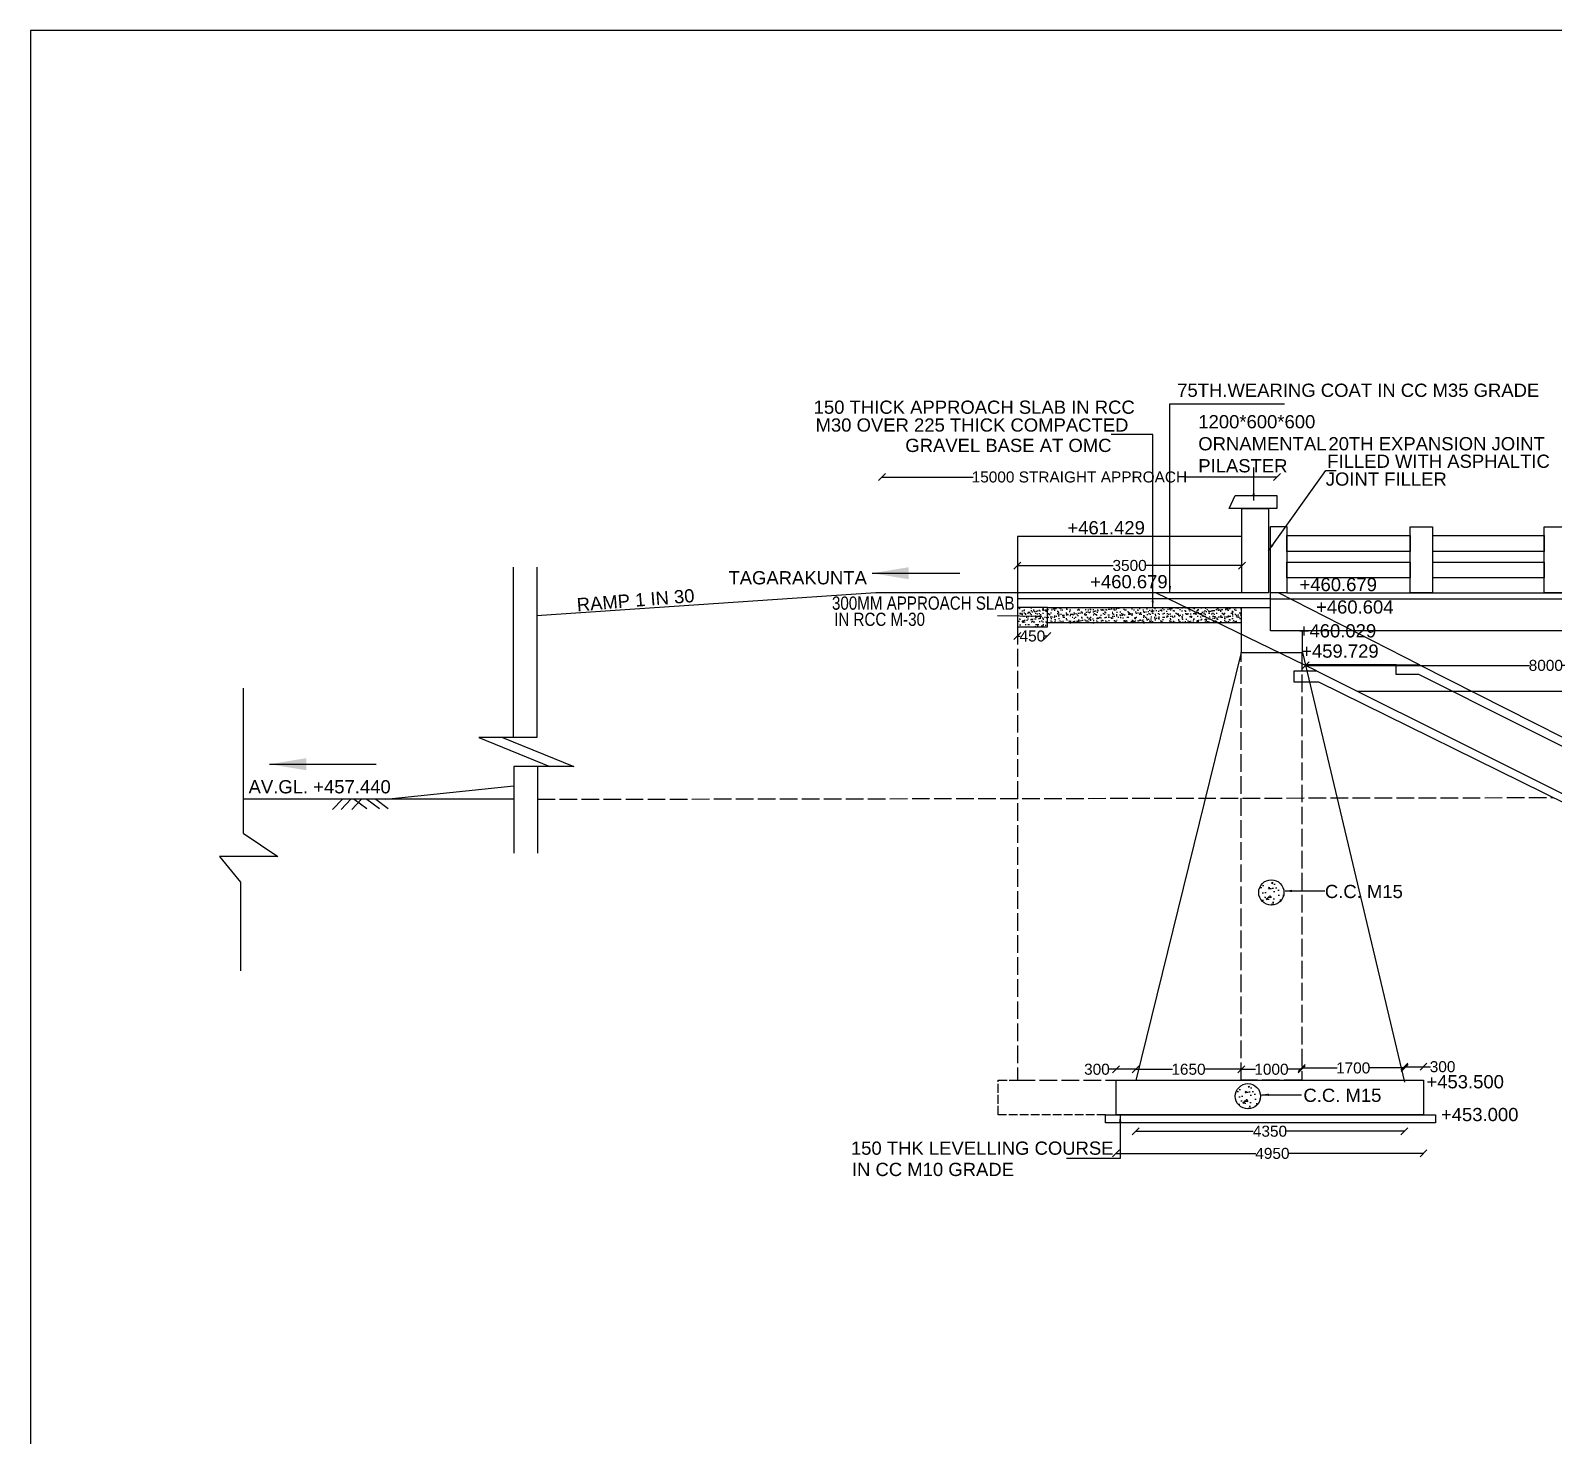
# Model space of a CAD drawing. Header units: millimetres. Extents: x 5124 to 3334266, y 2311 to 45966843.
# Drawn here: x 3258492 to 3279236, y 45947705 to 45966843 of the extents above; entities that cross this region are included whole.
import ezdxf

# ---------------------------------------------------------------- set-up
doc = ezdxf.new("R2010")
doc.units = ezdxf.units.MM
doc.header["$MEASUREMENT"] = 0
doc.linetypes.add('ACAD_ISO02W100', pattern=[15, 12, -3])
doc.layers.add('DIMENSION', color=7, linetype='Continuous')
doc.layers.add('DRAWING', color=7, linetype='Continuous')
doc.styles.add('ARIAL NARROW', font='ARIALN.TTF')
doc.styles.get("Standard").update_dxf_attribs({"font": 'arial.ttf', "height": 150})
doc.dimstyles.get("Standard").update_dxf_attribs({"dimtxt": 200, "dimasz": 110, "dimexe": 0.18, "dimexo": 0.0625, "dimgap": 0.09, "dimtad": 0, "dimtih": 1, "dimtoh": 1, "dimdec": 0, "dimzin": 0, "dimdsep": 46, "dimtxsty": 'Standard', "dimblk": 'OBLIQUE', "dimcen": 0.09, "dimse1": 1, "dimse2": 1, "dimadec": 0, "dimazin": 0, "dimtfac": 1, "dimtdec": 0, "dimtofl": 0, "dimtmove": 0, "dimatfit": 3, "dimfxl": 1, "dimtolj": 1, "dimtzin": 0, "dimarcsym": 0})
pattern_1 = [(37.5, (0, 0), (-2.519734324, 77.07295076), [0, -60.8, 0, -68, 0, -65]), (7.5, (0, 0), (70.7910682, 112.8858426), [0, -32.8, 0, -54.8, 0, -21]), (327.5, (-49.2, 0), (124.56567447, 0.22636214), [0, -20, 0, -72, 0, -94]), (317.5, (-49.2, 0), (120.24506418, 35.1070226), [0, -10, 0, -47.2, 0, -54])]

# ---------------------------------------------------------------- blocks, each defined once
blk = doc.blocks.new('_Oblique')
at = {"color": 0, "linetype": 'ByBlock', "lineweight": -2}
blk.add_line((-0.5, -0.5), (0.5, 0.5), dxfattribs=at)
blk = doc.blocks.new('*D30')
at = {"layer": 'Defpoints', "color": 0}
for p in [(3275862, 45958191), (3282629, 45958194), (3282629, 45958194)]:
    blk.add_point(p, dxfattribs=at)
at = {"layer": 'DRAWING', "color": 0, "lineweight": -2}
for p, q in [((3275862, 45958194), (3278907, 45958194)), ((3282629, 45958194), (3279355, 45958194))]:
    blk.add_line(p, q, dxfattribs=at)
at = {"layer": 'DRAWING', "color": 0, "lineweight": -2, "xscale": 95, "yscale": 95, "zscale": 95, "rotation": 180}
blk.add_blockref('_Oblique', (3275862, 45958194), dxfattribs=at)
at = {"layer": 'DRAWING', "color": 0, "lineweight": -2, "xscale": 95, "yscale": 95, "zscale": 95}
blk.add_blockref('_Oblique', (3282629, 45958194), dxfattribs=at)
at = {"layer": 'DRAWING', "color": 0, "insert": (3279131, 45958194), "char_height": 150, "attachment_point": 5}
blk.add_mtext('\\A1;8000', dxfattribs=at)
blk = doc.blocks.new('*D33')
at = {"layer": 'Defpoints', "color": 0}
for p in [(3271934, 45959584), (3274991, 45959584), (3274991, 45959555)]:
    blk.add_point(p, dxfattribs=at)
at = {"layer": 'DRAWING', "color": 0, "lineweight": -2}
for p, q in [((3271934, 45959555), (3273238, 45959555)), ((3274991, 45959555), (3273686, 45959555))]:
    blk.add_line(p, q, dxfattribs=at)
at = {"layer": 'DRAWING', "color": 0, "lineweight": -2, "xscale": 95, "yscale": 95, "zscale": 95, "rotation": 180}
blk.add_blockref('_Oblique', (3271934, 45959555), dxfattribs=at)
at = {"layer": 'DRAWING', "color": 0, "lineweight": -2, "xscale": 95, "yscale": 95, "zscale": 95}
blk.add_blockref('_Oblique', (3274991, 45959555), dxfattribs=at)
at = {"layer": 'DRAWING', "color": 0, "insert": (3273462, 45959555), "char_height": 150, "attachment_point": 5}
blk.add_mtext('\\A1;3500', dxfattribs=at)
blk = doc.blocks.new('*D34')
at = {"layer": 'Defpoints', "color": 0}
for p in [(3270088, 45960794), (3270088, 45960760), (3275468, 45960510)]:
    blk.add_point(p, dxfattribs=at)
at = {"layer": 'DRAWING', "color": 0, "lineweight": -2}
for p, q in [((3270088, 45960760), (3271330, 45960760)), ((3275468, 45960760), (3274225, 45960760))]:
    blk.add_line(p, q, dxfattribs=at)
at = {"layer": 'DRAWING', "color": 0, "lineweight": -2, "xscale": 95, "yscale": 95, "zscale": 95, "rotation": 180}
blk.add_blockref('_Oblique', (3270088, 45960760), dxfattribs=at)
at = {"layer": 'DRAWING', "color": 0, "lineweight": -2, "xscale": 95, "yscale": 95, "zscale": 95}
blk.add_blockref('_Oblique', (3275468, 45960760), dxfattribs=at)
at = {"layer": 'DRAWING', "color": 0, "insert": (3272778, 45960760), "char_height": 150, "attachment_point": 5}
blk.add_mtext('\\A1;15000 STRAIGHT APPROACH', dxfattribs=at)
blk = doc.blocks.new('*D45')
at = {"layer": 'Defpoints', "color": 0}
for p in [(3271934, 45958719), (3272343, 45958719), (3272343, 45958594)]:
    blk.add_point(p, dxfattribs=at)
at = {"layer": 'DIMENSION', "color": 0, "lineweight": -2}
for p, q in [((3271934, 45958594), (3271970, 45958594)), ((3272343, 45958594), (3272307, 45958594))]:
    blk.add_line(p, q, dxfattribs=at)
at = {"layer": 'DIMENSION', "color": 0, "lineweight": -2, "xscale": 95, "yscale": 95, "zscale": 95, "rotation": 180}
blk.add_blockref('_Oblique', (3271934, 45958594), dxfattribs=at)
at = {"layer": 'DIMENSION', "color": 0, "lineweight": -2, "xscale": 95, "yscale": 95, "zscale": 95}
blk.add_blockref('_Oblique', (3272343, 45958594), dxfattribs=at)
at = {"layer": 'DIMENSION', "color": 0, "insert": (3272138, 45958594), "char_height": 150, "attachment_point": 5}
blk.add_mtext('\\A1;450', dxfattribs=at)
blk = doc.blocks.new('*D46')
at = {"layer": 'Defpoints', "color": 0}
for p in [(3273277, 45952693), (3273277, 45952545), (3273546, 45952545)]:
    blk.add_point(p, dxfattribs=at)
at = {"layer": 'DIMENSION', "color": 0, "lineweight": -2}
for p, q in [((3273277, 45952693), (3273182, 45952693)), ((3273546, 45952693), (3273277, 45952693))]:
    blk.add_line(p, q, dxfattribs=at)
at = {"layer": 'DIMENSION', "color": 0, "lineweight": -2, "xscale": 95, "yscale": 95, "zscale": 95, "rotation": 180}
blk.add_blockref('_Oblique', (3273277, 45952693), dxfattribs=at)
at = {"layer": 'DIMENSION', "color": 0, "lineweight": -2, "xscale": 95, "yscale": 95, "zscale": 95}
blk.add_blockref('_Oblique', (3273546, 45952693), dxfattribs=at)
at = {"layer": 'DIMENSION', "color": 0, "insert": (3273017, 45952693), "char_height": 150, "attachment_point": 5}
blk.add_mtext('\\A1;300', dxfattribs=at)
blk = doc.blocks.new('*D47')
at = {"layer": 'Defpoints', "color": 0}
for p in [(3274983, 45952693), (3273545, 45952540), (3274983, 45952540)]:
    blk.add_point(p, dxfattribs=at)
at = {"layer": 'DIMENSION', "color": 0, "lineweight": -2}
for p, q in [((3273545, 45952693), (3274047, 45952693)), ((3274983, 45952693), (3274481, 45952693))]:
    blk.add_line(p, q, dxfattribs=at)
at = {"layer": 'DIMENSION', "color": 0, "lineweight": -2, "xscale": 95, "yscale": 95, "zscale": 95, "rotation": 180}
blk.add_blockref('_Oblique', (3273545, 45952693), dxfattribs=at)
at = {"layer": 'DIMENSION', "color": 0, "lineweight": -2, "xscale": 95, "yscale": 95, "zscale": 95}
blk.add_blockref('_Oblique', (3274983, 45952693), dxfattribs=at)
at = {"layer": 'DIMENSION', "color": 0, "insert": (3274264, 45952693), "char_height": 150, "attachment_point": 5}
blk.add_mtext('\\A1;1650', dxfattribs=at)
blk = doc.blocks.new('*D48')
at = {"layer": 'Defpoints', "color": 0}
for p in [(3275806, 45952693), (3274983, 45952545), (3275806, 45952545)]:
    blk.add_point(p, dxfattribs=at)
at = {"layer": 'DIMENSION', "color": 0, "lineweight": -2}
for p, q in [((3274983, 45952693), (3275177, 45952693)), ((3275806, 45952693), (3275611, 45952693))]:
    blk.add_line(p, q, dxfattribs=at)
at = {"layer": 'DIMENSION', "color": 0, "lineweight": -2, "xscale": 95, "yscale": 95, "zscale": 95, "rotation": 180}
blk.add_blockref('_Oblique', (3274983, 45952693), dxfattribs=at)
at = {"layer": 'DIMENSION', "color": 0, "lineweight": -2, "xscale": 95, "yscale": 95, "zscale": 95}
blk.add_blockref('_Oblique', (3275806, 45952693), dxfattribs=at)
at = {"layer": 'DIMENSION', "color": 0, "insert": (3275394, 45952693), "char_height": 150, "attachment_point": 5}
blk.add_mtext('\\A1;1000', dxfattribs=at)
blk = doc.blocks.new('*D49')
at = {"layer": 'Defpoints', "color": 0}
for p in [(3275806, 45952693), (3277208, 45952711), (3277208, 45952520)]:
    blk.add_point(p, dxfattribs=at)
at = {"layer": 'DIMENSION', "color": 0, "lineweight": -2}
for p, q in [((3275806, 45952711), (3276290, 45952711)), ((3277208, 45952711), (3276724, 45952711))]:
    blk.add_line(p, q, dxfattribs=at)
at = {"layer": 'DIMENSION', "color": 0, "lineweight": -2, "xscale": 95, "yscale": 95, "zscale": 95, "rotation": 180}
blk.add_blockref('_Oblique', (3275806, 45952711), dxfattribs=at)
at = {"layer": 'DIMENSION', "color": 0, "lineweight": -2, "xscale": 95, "yscale": 95, "zscale": 95}
blk.add_blockref('_Oblique', (3277208, 45952711), dxfattribs=at)
at = {"layer": 'DIMENSION', "color": 0, "insert": (3276507, 45952711), "char_height": 150, "attachment_point": 5}
blk.add_mtext('\\A1;1700', dxfattribs=at)
blk = doc.blocks.new('*D50')
at = {"layer": 'Defpoints', "color": 0}
for p in [(3277465, 45952728), (3277202, 45952545), (3277465, 45952545)]:
    blk.add_point(p, dxfattribs=at)
at = {"layer": 'DIMENSION', "color": 0, "lineweight": -2}
for p, q in [((3277202, 45952728), (3277465, 45952728)), ((3277465, 45952728), (3277560, 45952728))]:
    blk.add_line(p, q, dxfattribs=at)
at = {"layer": 'DIMENSION', "color": 0, "lineweight": -2, "xscale": 95, "yscale": 95, "zscale": 95, "rotation": 180}
blk.add_blockref('_Oblique', (3277202, 45952728), dxfattribs=at)
at = {"layer": 'DIMENSION', "color": 0, "lineweight": -2, "xscale": 95, "yscale": 95, "zscale": 95}
blk.add_blockref('_Oblique', (3277465, 45952728), dxfattribs=at)
at = {"layer": 'DIMENSION', "color": 0, "insert": (3277725, 45952728), "char_height": 150, "attachment_point": 5}
blk.add_mtext('\\A1;300', dxfattribs=at)
blk = doc.blocks.new('*D51')
at = {"layer": 'Defpoints', "color": 0}
for p in [(3273546, 45952545), (3277202, 45952545), (3277202, 45951849)]:
    blk.add_point(p, dxfattribs=at)
at = {"layer": 'DIMENSION', "color": 0, "lineweight": -2}
for p, q in [((3273546, 45951849), (3275147, 45951849)), ((3277202, 45951849), (3275601, 45951849))]:
    blk.add_line(p, q, dxfattribs=at)
at = {"layer": 'DIMENSION', "color": 0, "lineweight": -2, "xscale": 95, "yscale": 95, "zscale": 95, "rotation": 180}
blk.add_blockref('_Oblique', (3273546, 45951849), dxfattribs=at)
at = {"layer": 'DIMENSION', "color": 0, "lineweight": -2, "xscale": 95, "yscale": 95, "zscale": 95}
blk.add_blockref('_Oblique', (3277202, 45951849), dxfattribs=at)
at = {"layer": 'DIMENSION', "color": 0, "insert": (3275374, 45951849), "char_height": 150, "attachment_point": 5}
blk.add_mtext('\\A1;4350', dxfattribs=at)
blk = doc.blocks.new('*D52')
at = {"layer": 'Defpoints', "color": 0}
for p in [(3273277, 45952074), (3277465, 45952074), (3277465, 45951547)]:
    blk.add_point(p, dxfattribs=at)
at = {"layer": 'DIMENSION', "color": 0, "lineweight": -2}
for p, q in [((3273277, 45951547), (3275180, 45951547)), ((3277465, 45951547), (3275634, 45951547))]:
    blk.add_line(p, q, dxfattribs=at)
at = {"layer": 'DIMENSION', "color": 0, "lineweight": -2, "xscale": 95, "yscale": 95, "zscale": 95, "rotation": 180}
blk.add_blockref('_Oblique', (3273277, 45951547), dxfattribs=at)
at = {"layer": 'DIMENSION', "color": 0, "lineweight": -2, "xscale": 95, "yscale": 95, "zscale": 95}
blk.add_blockref('_Oblique', (3277465, 45951547), dxfattribs=at)
at = {"layer": 'DIMENSION', "color": 0, "insert": (3275407, 45951547), "char_height": 150, "attachment_point": 5}
blk.add_mtext('\\A1;4950', dxfattribs=at)

msp = doc.modelspace()

# ---------------------------------------------------------------- hatches: boundary and pattern name
at = {"layer": 'DRAWING'}
h = msp.add_hatch(dxfattribs=at)
h.set_pattern_fill('AR-SAND', color=256, scale=40)
h.set_pattern_definition(pattern_1)
h.paths.add_polyline_path([(3274229.2, 45958983.5), (3272342.7, 45958983.5), (3272342.7, 45958773.8), (3274661.1, 45958773.8)])
h.paths.add_polyline_path([(3272342.7, 45958983.5), (3271933.7, 45958983.5), (3271933.7, 45958718.6), (3272342.7, 45958718.6)])
h = msp.add_hatch(dxfattribs=at)
h.set_pattern_fill('AR-SAND', color=256, scale=40)
h.set_pattern_definition(pattern_1)
h.paths.add_polyline_path([(3274982.8, 45958983.5), (3274229.2, 45958983.5), (3274661.1, 45958773.8), (3274982.8, 45958773.8)])
h = msp.add_hatch(dxfattribs=at)
h.set_pattern_fill('AR-CONC', color=256, scale=30)
h.set_pattern_definition([(50, (153889.83, -122.98), (215.1780548, -18.8256405), [22.5, -247.5]), (355, (153889.83, -122.98), (-41.6254001, 225.6576401), [18, -198]), (100.45144446, (153907.77, -124.55), (173.552654, 206.8319973), [19.1220576, -210.3426336]), (46.1842, (153889.83, -62.98), (320.1723992, -49.6557842), [33.75, -371.25]), (96.6356355, (153916.5, -67.12), (280.3985837, 292.2355802), [28.6831026, -315.514128]), (351.184164, (153889.83, -62.98), (280.3985835, 292.23558), [27, -297.0000003]), (21, (153919.83, -77.98), (179.07211564, -120.7856672), [22.5, -247.5]), (326, (153919.83, -77.98), (72.9945996, 217.5450135), [18, -198]), (71.45144474, (153934.76, -88.04), (252.066713, 96.7593458), [19.122057, -210.3426336]), (37.5, (153889.835, -122.98), (3.6479566, 99.86815615), [0, -195.6, 0, -201, 0, -198.75]), (7.5, (153889.83, -122.98), (78.92086123, 118.32351356), [0, -114.6, 0, -191.1, 0, -75.75]), (327.5, (153822.935, -122.98), (160.14673085, -6.76646152), [0, -75, 0, -234, 0, -310.5]), (317.5, (153792.93, -122.98), (174.9558508, 30.0314947), [0, -97.5, 0, -155.4, 0, -220.5])])
h.paths.add_polyline_path([(3275564.4, 45955101.8, 1), (3275220.4, 45955101.8, 1)])
h = msp.add_hatch(dxfattribs=at)
h.set_pattern_fill('AR-CONC', color=256, scale=30)
h.set_pattern_definition([(50, (153571.21, -2899.17), (215.1780548, -18.8256405), [22.5, -247.5]), (355, (153571.2, -2899.17), (-41.6254001, 225.6576401), [18, -198]), (100.45144446, (153589.14, -2900.74), (173.552654, 206.8319973), [19.1220576, -210.3426336]), (46.1842, (153571.2, -2839.17), (320.1723992, -49.6557842), [33.75, -371.25]), (96.6356355, (153597.9, -2843.3), (280.3985837, 292.2355802), [28.6831026, -315.514128]), (351.184164, (153571.2, -2839.17), (280.3985835, 292.23558), [27, -297.0000003]), (21, (153601.21, -2854.17), (179.07211564, -120.7856672), [22.5, -247.5]), (326, (153601.2, -2854.17), (72.9945996, 217.5450135), [18, -198]), (71.45144474, (153616.13, -2864.24), (252.066713, 96.7593458), [19.122057, -210.3426336]), (37.5, (153571.21, -2899.174), (3.6479566, 99.86815615), [0, -195.6, 0, -201, 0, -198.75]), (7.5, (153571.21, -2899.17), (78.92086123, 118.32351356), [0, -114.6, 0, -191.1, 0, -75.75]), (327.5, (153504.31, -2899.174), (160.14673085, -6.76646152), [0, -75, 0, -234, 0, -310.5]), (317.5, (153474.31, -2899.17), (174.9558508, 30.0314947), [0, -97.5, 0, -155.4, 0, -220.5])])
h.paths.add_polyline_path([(3275245.7, 45952325.6, 1), (3274901.8, 45952325.6, 1)])

# ---------------------------------------------------------------- linework, layer by layer
for points in [[(3334266.2, 45966842.9), (3258491.6, 45966842.9), (3258491.6, 45925835.8), (3334266.2, 45925835.8)], [(3275467.5, 45960332.3), (3274816.6, 45960332.3), (3274900.1, 45960510.2), (3275467.5, 45960510.2)], [(3275354.4, 45959182.3), (3274990.6, 45959182.3), (3274990.6, 45960332.3), (3275354.4, 45960332.3)], [(3275601.9, 45959963.5), (3277285.3, 45959963.5), (3277285.3, 45959748.1), (3275601.9, 45959748.1)], [(3277285.3, 45960083.9), (3277587.9, 45960083.9), (3277587.9, 45959182.3), (3277285.3, 45959182.3)], [(3279110, 45960083.9), (3279412.7, 45960083.9), (3279412.7, 45959182.3), (3279110, 45959182.3)], [(3275601.9, 45959601.3), (3277285.3, 45959601.3), (3277285.3, 45959385.8), (3275601.9, 45959385.8)], [(3273277.4, 45952544.8), (3277464.5, 45952544.8), (3277464.5, 45952074.2), (3273277.4, 45952074.2)], [(3273135.3, 45952074.2), (3277629.4, 45952074.2), (3277629.4, 45951964.2), (3273135.3, 45951964.2)]]:
    msp.add_lwpolyline(points, close=True, dxfattribs=at)
for points in [[(3274990.6, 45959951.8), (3271933.7, 45959951.8), (3271933.7, 45959216.5)], [(3275380.9, 45959100.4), (3275380.9, 45960086.7), (3275601.9, 45960086.7), (3275601.9, 45959182.3), (3275380.9, 45959182.3)], [(3277587.9, 45959963.5), (3279110, 45959963.5), (3279110, 45959748.1), (3277587.9, 45959748.1)], [(3265065.4, 45959530.7), (3265065.4, 45957210.8), (3264598.4, 45957210.8), (3265567.8, 45956818.3), (3265073.8, 45956818.3), (3265073.8, 45955638.8)], [(3265390.1, 45959530.7), (3265390.1, 45957210.8), (3264923.1, 45957210.8), (3265892.5, 45956818.3), (3265398.5, 45956818.3), (3265398.5, 45955638.8)], [(3277587.9, 45959601.3), (3279110, 45959601.3), (3279110, 45959385.8), (3277587.9, 45959385.8)], [(3274990.6, 45959182.3), (3270005.4, 45959182.3), (3265385.6, 45958868.7)], [(3271933.7, 45959216.5), (3271933.7, 45958718.6), (3272342.7, 45958718.6), (3272342.7, 45958983.5), (3274982.8, 45958983.5), (3274982.8, 45958773.8), (3272342.7, 45958773.8)], [(3275380.9, 45959100.4), (3271933.7, 45959100.4)], [(3276005.8, 45958121), (3273819.6, 45959182.3)], [(3275380.9, 45958665.2), (3275380.9, 45959100.4), (3290753, 45959100.4)], [(3277409.4, 45958203.5), (3275491.4, 45959182.3)], [(3275601.9, 45959182.3), (3290755, 45959182.3)], [(3272342.7, 45958983.5), (3271933.7, 45958983.5)], [(3274982.8, 45958983.5), (3275380.9, 45958983.5)], [(3274982.8, 45958773.8), (3274982.8, 45958369.9), (3275819.1, 45958369.9), (3275819.1, 45958665.2)], [(3290313.1, 45958665.2), (3275380.9, 45958665.2)], [(3274982.8, 45958369.9), (3273545.1, 45952539.8)], [(3275819.1, 45958369.9), (3277208, 45952519.7)], [(3290753, 45954642.9), (3282784.9, 45954642.9), (3276041.6, 45957967.4), (3275701.9, 45957967.4), (3275701.9, 45958121), (3276005.8, 45958121), (3282783.9, 45954740.1), (3290753, 45954740.1)], [(3277094.9, 45958203.5), (3275857.8, 45958207)], [(3284232.2, 45954642.9), (3277400.5, 45958068.8), (3277094.9, 45958068.8), (3277094.9, 45958203.5), (3277409.4, 45958203.5), (3284445.9, 45954642.9)], [(3261388.1, 45957884.2), (3261388.1, 45955907.9), (3261860, 45955593.7), (3261065.2, 45955593.7), (3261354.5, 45955243.6), (3261354.5, 45954036.3)], [(3276563, 45957843), (3290753, 45957843)], [(3263333.9, 45956371), (3265073.8, 45956552.9)], [(3265073.8, 45956371), (3261388.1, 45956371)], [(3262740.2, 45956371), (3262607.3, 45956231.2)], [(3262855.9, 45956371), (3262722.9, 45956231.2)], [(3263002.2, 45956371), (3262869.3, 45956231.2)], [(3262901.4, 45956371), (3263071.7, 45956243.2)], [(3263074.1, 45956371), (3263244.4, 45956243.2)], [(3263193.6, 45956371), (3263363.9, 45956243.2)]]:
    msp.add_lwpolyline(points, dxfattribs=at)
at = {"layer": 'DRAWING', "linetype": 'ACAD_ISO02W100', "ltscale": 20}
for points in [[(3271933.7, 45958718.6), (3271933.7, 45952544.8), (3273277.4, 45952544.8)], [(3265398.5, 45956371), (3279232.4, 45956394.3)]]:
    msp.add_lwpolyline(points, dxfattribs=at)
msp.add_lwpolyline([(3274982.8, 45958369.9), (3275805.7, 45958369.9), (3275805.7, 45952544.8), (3274982.8, 45952544.8)], close=True, dxfattribs=at)
at = {"layer": 'DRAWING', "linetype": 'ACAD_ISO02W100', "ltscale": 10}
msp.add_lwpolyline([(3273135.3, 45952074.2), (3271672.9, 45952074.2), (3271672.9, 45952534.2), (3271672.9, 45952544.8), (3271933.7, 45952544.8)], dxfattribs=at)
at = {"layer": 'DRAWING'}
for centre in [(3275392.4, 45955101.8), (3275073.8, 45952325.6)]:
    msp.add_circle(centre, 172, dxfattribs=at)

# ---------------------------------------------------------------- texts
at = {"layer": 'Defpoints', "insert": (3272602.2, 45951402.3), "char_height": 150, "width": 11514.291, "attachment_point": 9}
msp.add_mtext('\\A1;', dxfattribs=at)
at = {"layer": 'DRAWING'}
for s, p in [('75TH.WEARING COAT IN CC M35 GRADE', (3274110.2, 45961852.3)), ('150 THICK APPROACH SLAB IN RCC', (3269159.2, 45961621.5)), ('M30 OVER 225 THICK COMPACTED', (3269184.7, 45961378.9)), ('GRAVEL BASE AT OMC', (3270407.3, 45961101.2)), ('20TH EXPANSION JOINT', (3276170.2, 45961123.9)), ('FILLED WITH ASPHALTIC', (3276154.2, 45960885.4)), ('JOINT FILLER', (3276133.6, 45960642.5)), ('+461.429', (3272614.8, 45959979.7)), ('TAGARAKUNTA', (3267998.1, 45959298.2)), ('+460.679', (3272924.6, 45959244.9)), ('+460.679', (3275775.5, 45959206.3)), ('+460.604', (3276001, 45958900.9)), ('+460.029', (3275765, 45958575.7)), ('+459.729', (3275798.6, 45958299.4)), ('AV.GL. +457.440', (3261462.5, 45956451.4)), ('C.C. M15  ', (3276122.1, 45955025.4)), ('+453.500', (3277504.8, 45952433.6)), ('C.C. M15  ', (3275829.5, 45952249.2)), ('+453.000', (3277702.7, 45951987.1)), ('150 THK LEVELLING COURSE', (3269666.2, 45951529.3)), ('IN CC M10 GRADE', (3269679.9, 45951239.4))]:
    msp.add_text(s, height=180, dxfattribs=at).set_placement(p)
msp.add_text('RAMP 1 IN 30', height=180, rotation=4.5807, dxfattribs=at).set_placement((3265940.1, 45958929.8))
at = {"layer": 'DRAWING', "style": 'ARIAL NARROW'}
for s, p in [('300MM APPROACH SLAB', (3269408.3, 45958953.1)), ('IN RCC M-30', (3269438.2, 45958732.6))]:
    msp.add_text(s, height=180, dxfattribs=at).set_placement(p)
at = {"layer": 'DRAWING', "insert": (3274397.5, 45961603.8), "char_height": 180, "width": 1548.098, "attachment_point": 1}
msp.add_mtext('1200*600*600\\PORNAMENTAL\\PPILASTER', dxfattribs=at)

# ---------------------------------------------------------------- dimensions: what is measured, and where the dimension line sits
at = {"layer": 'DIMENSION'}
for base, p1, p2, text, picture, middle in [((3272342.7, 45958594.4), (3271933.7, 45958718.6), (3272342.7, 45958718.6), '450', '*D45', (3272138.2, 45958594.4)), ((3273277.4, 45952692.9), (3273546.4, 45952544.8), (3273277.4, 45952544.8), '300', '*D46', (3273017, 45952692.9)), ((3274982.8, 45952692.9), (3273545.1, 45952539.8), (3274982.8, 45952539.8), '1650', '*D47', (3274264, 45952692.9)), ((3275805.7, 45952692.9), (3274982.8, 45952544.8), (3275805.7, 45952544.8), '1000', '*D48', (3275394.2, 45952692.9)), ((3277208, 45952710.6), (3275805.7, 45952692.9), (3277208, 45952519.7), '1700', '*D49', (3276506.8, 45952710.6)), ((3277464.5, 45952728.3), (3277202, 45952544.8), (3277464.5, 45952544.8), '300', '*D50', (3277725, 45952728.3)), ((3277202, 45951849.2), (3273546.4, 45952544.8), (3277202, 45952544.8), '4350', '*D51', (3275374.2, 45951849.2))]:
    dim = msp.add_linear_dim(base=base, p1=p1, p2=p2, text=text, dimstyle='Standard', override={"dimasz": 95, "dimarcsym": 1}, dxfattribs=at)
    dim.commit()
    dim.dimension.update_dxf_attribs({"geometry": picture, "text_midpoint": middle})
dim = msp.add_linear_dim(base=(3277464.5, 45951547.2), p1=(3273277.4, 45952074.2), p2=(3277464.5, 45952074.2), text='4950', dimstyle='Standard', override={"dimasz": 95, "dimarcsym": 1}, dxfattribs=at)
dim.commit()
dim.dimension.update_dxf_attribs({"geometry": '*D52', "text_midpoint": (3275406.8, 45951547.2), "dimtype": 160})
at = {"layer": 'DRAWING'}
for base, p1, p2, text, picture, middle in [((3270088, 45960760.3), (3275467.5, 45960510.2), (3270088, 45960793.8), '15000 STRAIGHT APPROACH', '*D34', (3272777.8, 45960760.3)), ((3274990.6, 45959554.7), (3271933.7, 45959584.2), (3274990.6, 45959584.2), '3500', '*D33', (3273462.2, 45959554.7))]:
    dim = msp.add_linear_dim(base=base, p1=p1, p2=p2, text=text, dimstyle='Standard', override={"dimasz": 95, "dimarcsym": 1}, dxfattribs=at)
    dim.commit()
    dim.dimension.update_dxf_attribs({"geometry": picture, "text_midpoint": middle})
dim = msp.add_linear_dim(base=(3282629, 45958194.5), p1=(3275861.6, 45958191), p2=(3282629, 45958194.5), text='8000', dimstyle='Standard', override={"dimasz": 95, "dimarcsym": 1}, dxfattribs=at)
dim.commit()
dim.dimension.update_dxf_attribs({"geometry": '*D30', "text_midpoint": (3279130.9, 45958194.5), "dimtype": 160})

# ---------------------------------------------------------------- leaders
at = {"layer": 'DIMENSION'}
msp.add_leader([(3261747.1, 45956848.7), (3263199.7, 45956848.7)], dimstyle='Standard', override={"dimasz": 500, "dimgap": 0.09, "dimtad": 0, "dimarcsym": 1}, dxfattribs=at)
at = {"layer": 'DRAWING'}
for points, override in [([(3274011.5, 45959182.3), (3274011.5, 45961755.4), (3275573, 45961755.4)], {"dimasz": 95, "dimgap": 0.09, "dimtad": 0, "dimarcsym": 1}), ([(3273776.9, 45958983.5), (3273776.9, 45961339.3), (3273210.3, 45961339.3)], {"dimasz": 95, "dimgap": 0.09, "dimtad": 0, "dimarcsym": 1}), ([(3275152.8, 45960439.5), (3275152.8, 45960889.7)], {"dimasz": 95, "dimgap": 0.09, "dimtad": 0, "dimarcsym": 1}), ([(3275354.4, 45959757.3), (3276135.3, 45960848.6), (3276277.3, 45960848.6)], {"dimasz": 95, "dimgap": 0.09, "dimtad": 0, "dimarcsym": 1}), ([(3269954.7, 45959450.1), (3271151.1, 45959450.1)], {"dimasz": 500, "dimgap": 0.09, "dimtad": 0, "dimarcsym": 1}), ([(3272268.4, 45958859), (3271664.9, 45958869.9)], {"dimasz": 95, "dimgap": 0.09, "dimtad": 0, "dimarcsym": 1}), ([(3275579.2, 45955122.5), (3276121.3, 45955122.5)], {"dimasz": 95, "dimgap": 0.09, "dimtad": 0, "dimarcsym": 1}), ([(3275260.6, 45952346.3), (3275802.6, 45952346.3)], {"dimasz": 95, "dimgap": 0.09, "dimtad": 0, "dimarcsym": 1}), ([(3273333.9, 45952074.2), (3273333.9, 45951477.3), (3272602.3, 45951477.3)], {"dimasz": 95, "dimgap": 0.09, "dimtad": 0, "dimarcsym": 1})]:
    msp.add_leader(points, dimstyle='Standard', override=override, dxfattribs=at)

doc.saveas('drawing.dxf')
